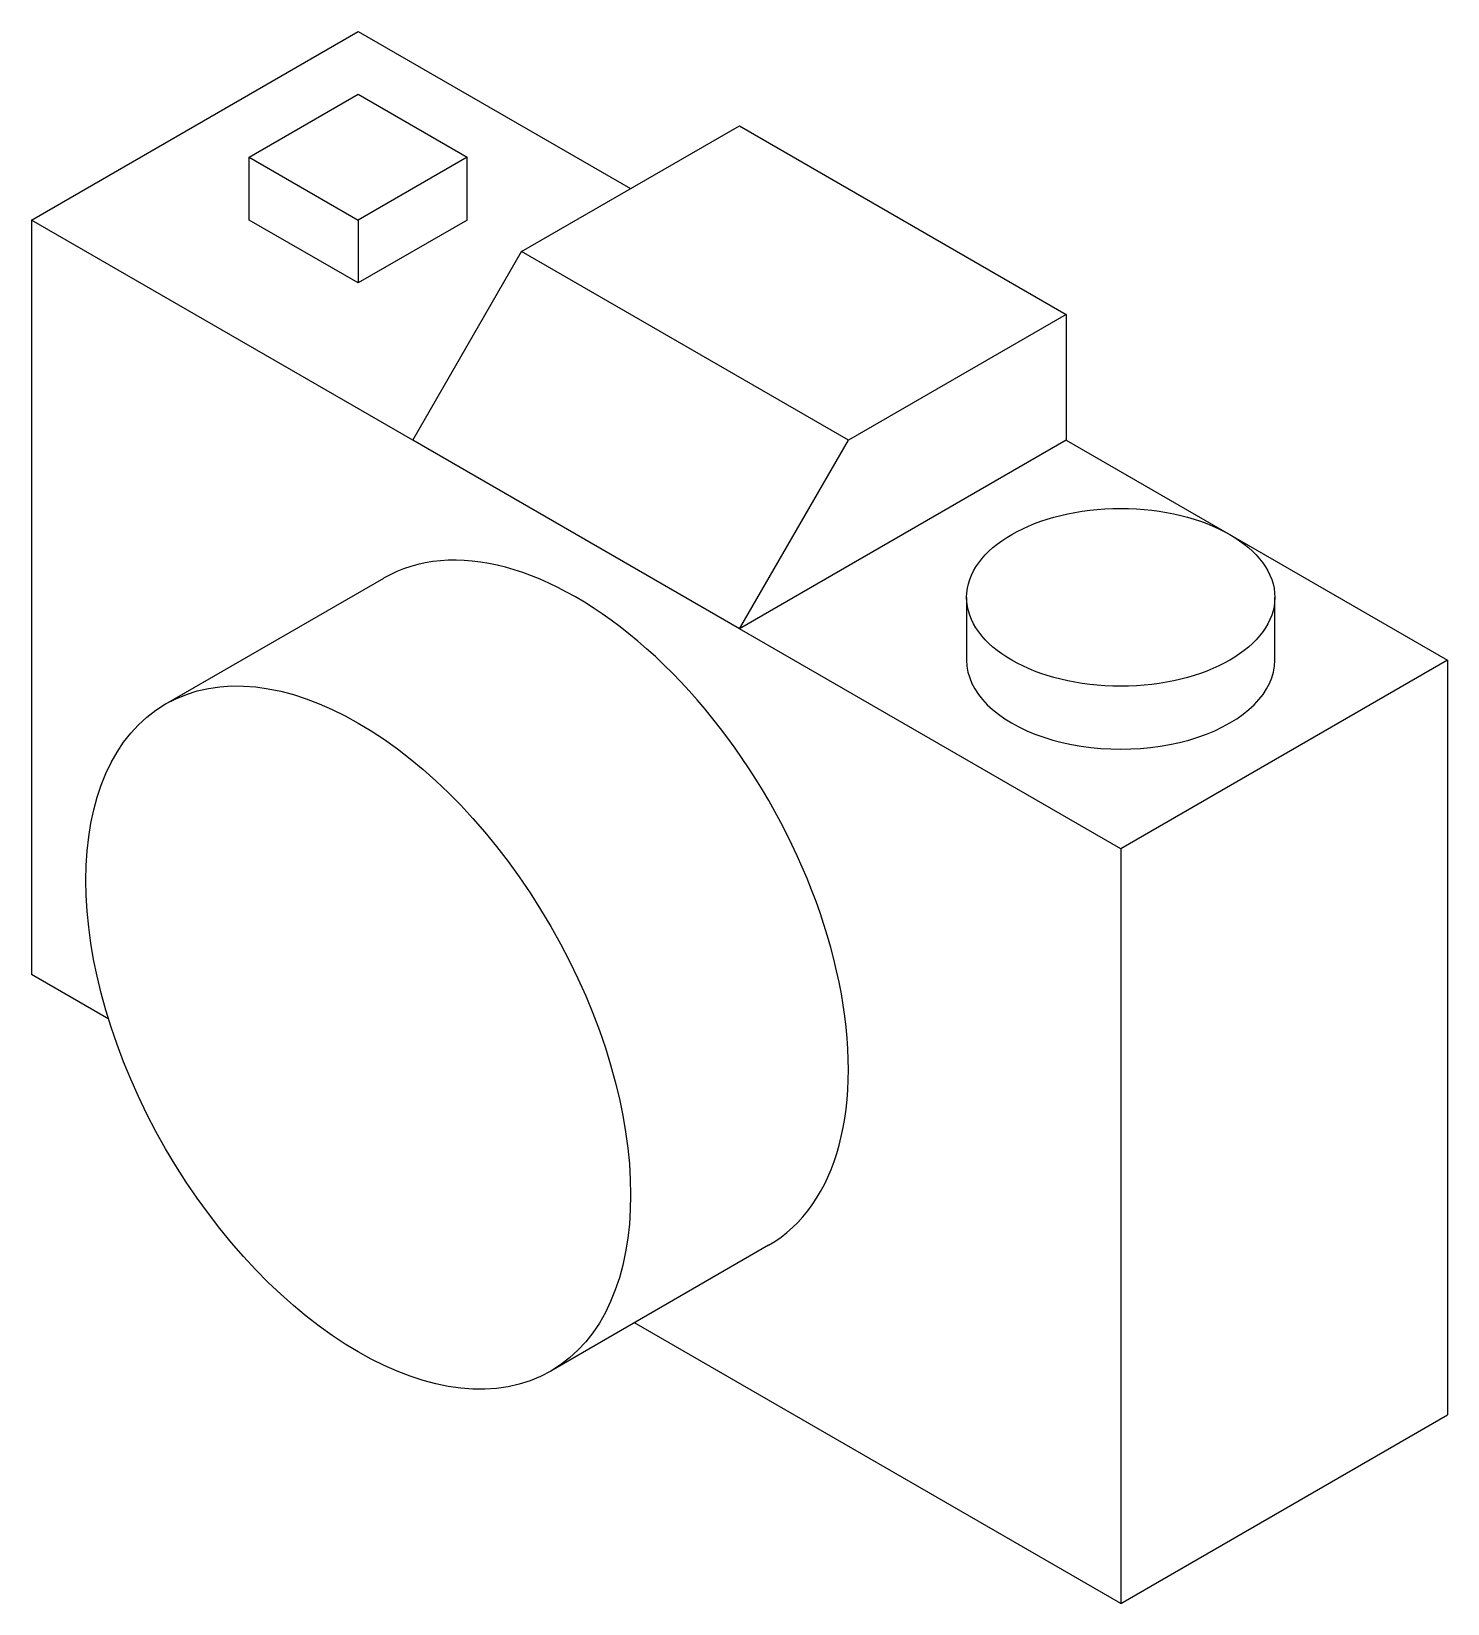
# Model space of a CAD drawing. Header units: inches. Extents: x 36 to 149, y -59 to 66.
import ezdxf

# ---------------------------------------------------------------- set-up
doc = ezdxf.new("R2010")
doc.units = ezdxf.units.IN
doc.header["$MEASUREMENT"] = 0
doc.layers.add('Visible Lines', color=1, linetype='Continuous')

msp = doc.modelspace()

# ---------------------------------------------------------------- linework, layer by layer
at = {"layer": 'Visible Lines'}
for p, q in [((35.94, 50.88), (61.92, 65.88)), ((61.92, 65.88), (83.57, 53.38)), ((53.26, 55.88), (61.92, 60.88)), ((61.92, 60.88), (70.58, 55.88)), ((74.91, 48.38), (92.23, 58.38)), ((92.23, 58.38), (118.21, 43.38)), ((53.26, 50.88), (53.26, 55.88)), ((53.26, 55.88), (61.92, 50.88)), ((70.58, 55.88), (61.92, 50.88)), ((70.58, 50.88), (70.58, 55.88)), ((66.25, 33.38), (35.94, 50.88)), ((35.94, 50.88), (35.94, -9.12)), ((61.92, 45.88), (53.26, 50.88)), ((70.58, 50.88), (61.92, 45.88)), ((61.92, 50.88), (61.92, 45.88)), ((66.25, 33.38), (74.91, 48.38)), ((100.89, 33.38), (74.91, 48.38)), ((118.21, 43.38), (100.89, 33.38)), ((118.21, 43.38), (118.21, 33.38)), ((92.23, 18.38), (66.25, 33.38)), ((118.21, 33.38), (92.23, 18.38)), ((92.23, 18.38), (100.89, 33.38)), ((118.21, 33.38), (148.52, 15.88)), ((63.93, 22.39), (46.61, 12.39)), ((110.3, 15.88), (110.3, 20.88)), ((134.79, 15.88), (134.79, 20.88)), ((122.54, 0.88), (92.23, 18.38)), ((148.52, 15.88), (122.54, 0.88)), ((148.52, 15.88), (148.52, -44.12)), ((122.54, 0.88), (122.54, -59.12)), ((42.08, -12.67), (35.94, -9.12)), ((94.55, -30.64), (77.23, -40.64)), ((122.54, -59.12), (83.88, -36.8)), ((122.54, -59.12), (148.52, -44.12))]:
    msp.add_line(p, q, dxfattribs=at)
for centre, major_axis in [((122.54, 20.88), (-12.25, 0)), ((61.92, -14.12), (15.31, -26.52))]:
    msp.add_ellipse(centre, major_axis=major_axis, ratio=0.57735, dxfattribs=at)
for centre, major_axis in [((79.24, -4.12), (15.31, -26.52)), ((122.54, 15.88), (-12.25, 0))]:
    msp.add_ellipse(centre, major_axis=major_axis, ratio=0.57735, start_param=6.283185, end_param=9.424778, dxfattribs=at)

doc.saveas('drawing.dxf')
